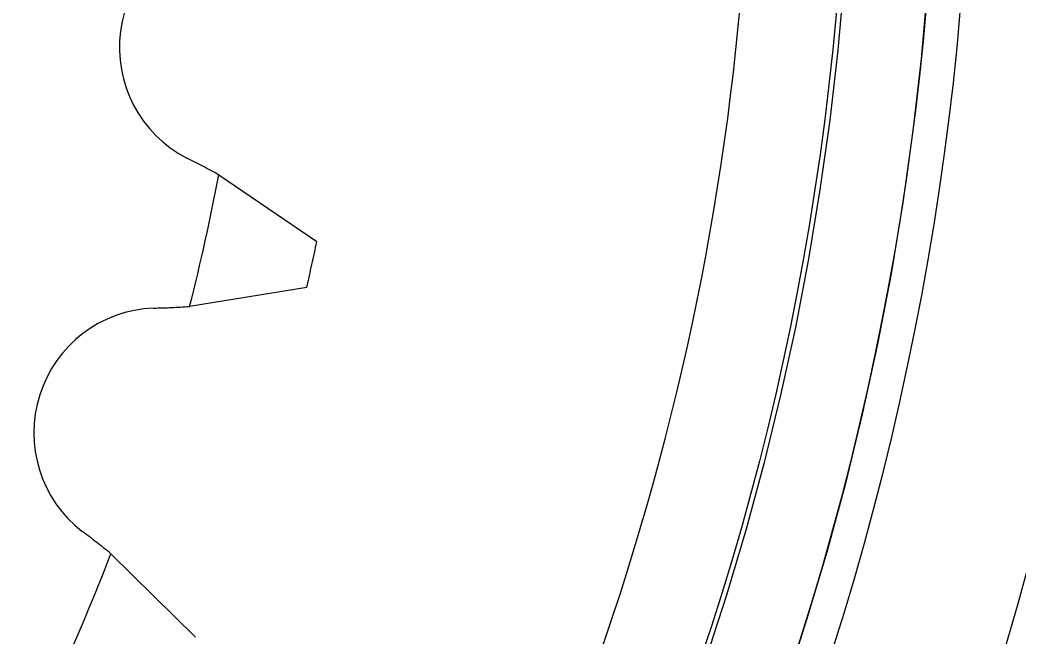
# Model space of a CAD drawing. Header units: metres. Extents: x 0 to 21025, y 0 to 14850.
# Drawn here: x 2818.07 to 2850.07, y 13659.19 to 13678.95 of the extents above; entities that cross this region are included whole.
import ezdxf

# ---------------------------------------------------------------- set-up
doc = ezdxf.new("R2010")
doc.units = ezdxf.units.M
doc.header["$LTSCALE"] = 25
doc.linetypes.add('HIDDEN2', pattern=[4.7625, 3.175, -1.5875])
doc.layers.add('SL4', color=4, linetype='Continuous')
doc.layers.add('ST1', color=7, linetype='HIDDEN2')

msp = doc.modelspace()

# ---------------------------------------------------------------- linework, layer by layer
at = {"layer": 'SL4'}
for radius in [125, 123.91, 122.777, 119.686, 89.286]:
    msp.add_circle((2755.281, 13687.133), radius, dxfattribs=at)
for radius, start, end in [(104.464, 84.34617, 70.62407), (98.5, 84.12256, 70.84769), (93.236, 82.04946, 72.92078), (92.147, 81.13305, 347.48512), (92.147, 347.48512, 73.8372), (86.207, 285.15738, 49.81286)]:
    msp.add_arc((2755.281, 13687.133), radius, start, end, dxfattribs=at)
at = {"layer": 'ST1'}
for p, q in [((2824.444, 13673.994), (2827.584, 13671.853)), ((2827.259, 13670.388), (2823.508, 13669.776)), ((2820.987, 13661.856), (2823.694, 13659.188))]:
    msp.add_line(p, q, dxfattribs=at)
for radius in [114.333, 92.131, 89.448]:
    msp.add_circle((2755.281, 13687.133), radius, dxfattribs=at)
for centre, radius, start, end in [((2825.259, 13678.08), 4, 102.698, 242.5579), ((2814.276, 13655.712), 20.92, 60.9172, 64.0945), ((2755.281, 13687.133), 70.4, 345.72676, 349.24349), ((2755.281, 13687.133), 73.9, 346.90363, 348.06662), ((2822.518, 13665.73), 4, 92.4123, 232.2722), ((2822.03, 13690.644), 20.92, 270.8758, 274.0531), ((2807.717, 13645.683), 20.92, 50.6315, 53.8088), ((2755.281, 13687.133), 70.4, 335.44104, 338.95778)]:
    msp.add_arc(centre, radius, start, end, dxfattribs=at)

doc.saveas('drawing.dxf')
